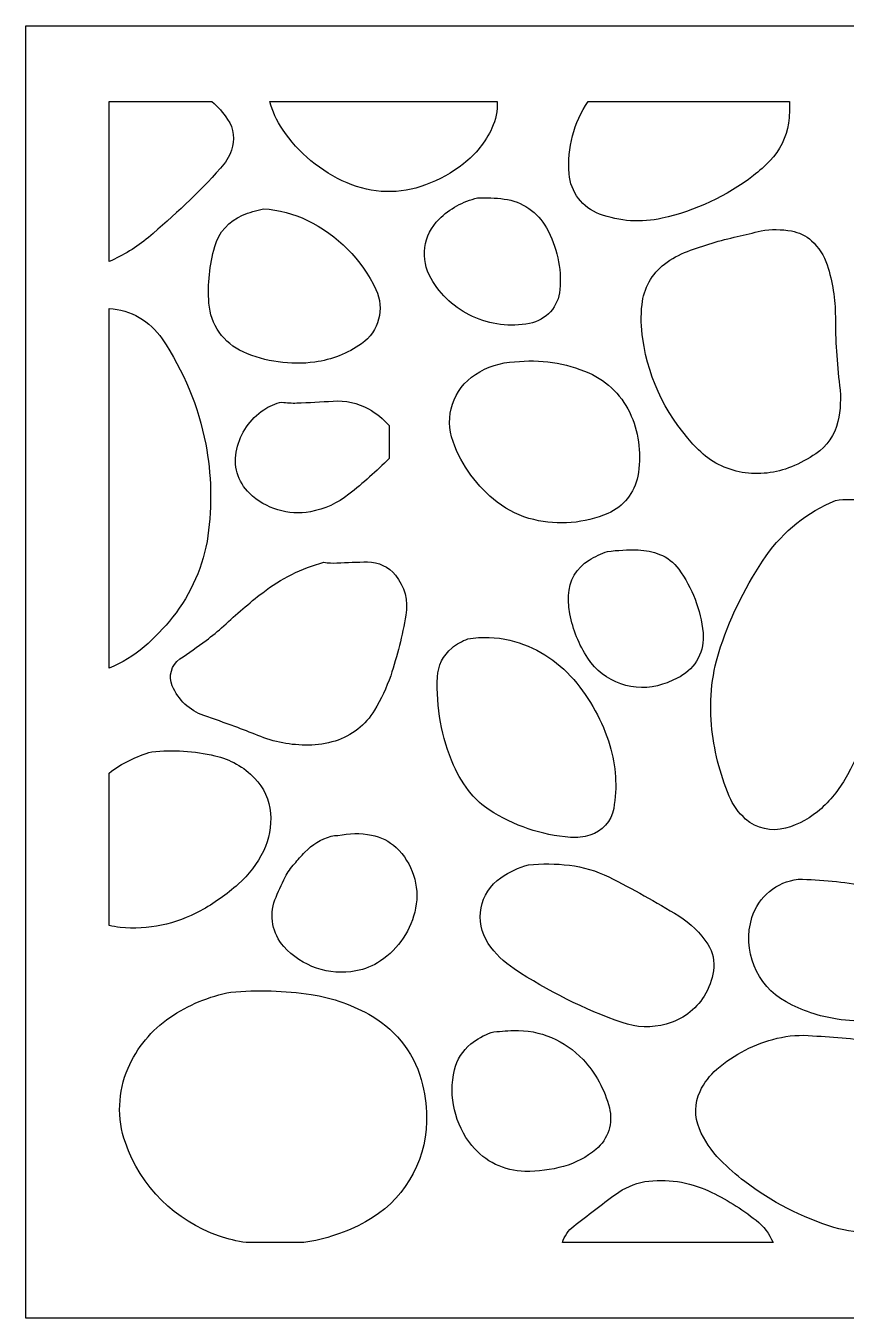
# Model space of a CAD drawing. Header units: centimetres. Extents: x -27 to -14.5, y -9 to -3.3.
# Drawn here: x -27 to -23.39, y -9 to -3.31 of the extents above; entities that cross this region are included whole.
import ezdxf

# ---------------------------------------------------------------- set-up
doc = ezdxf.new("R2010")
doc.units = ezdxf.units.CM
doc.header["$MEASUREMENT"] = 0
doc.layers.add('layer 1', color=7, linetype='Continuous')

msp = doc.modelspace()

# ---------------------------------------------------------------- linework, layer by layer
at = {"layer": 'layer 1', "color": 250}
for points, knots in [([(-26.99914, -3.31352), (-26.99914, -3.31352), (-26.99914, -9.00022), (-26.99914, -9.00022), (-26.99914, -9.00022), (-26.99914, -9.00022), (-14.52993, -9.00022), (-14.52993, -9.00022), (-14.52993, -9.00022), (-14.52993, -9.00022), (-14.52993, -3.31352), (-14.52993, -3.31352), (-14.52993, -3.31352), (-14.52993, -3.31352), (-26.99914, -3.31352), (-26.99914, -3.31352)], [0, 0, 0, 0, 0.2, 0.2, 0.2, 0.2, 0.4, 0.4, 0.4, 0.4, 0.6, 0.6, 0.6, 0.6, 1, 1, 1, 1]), ([(-26.63305, -4.35119), (-26.57061, -4.3241), (-26.51245, -4.28811), (-26.46018, -4.24454), (-26.46018, -4.24454), (-26.34767, -4.1505), (-26.24166, -4.04891), (-26.14301, -3.94048), (-26.14301, -3.94048), (-26.12191, -3.91729), (-26.10563, -3.89022), (-26.09494, -3.86072), (-26.09494, -3.86072), (-26.07865, -3.81558), (-26.08479, -3.76531), (-26.11162, -3.72544), (-26.11162, -3.72544), (-26.13124, -3.69615), (-26.15445, -3.66939), (-26.18068, -3.64577), (-26.18068, -3.64577), (-26.18068, -3.64577), (-26.63305, -3.64577), (-26.63305, -3.64577), (-26.63305, -3.64577), (-26.63305, -3.64577), (-26.63305, -4.35119), (-26.63305, -4.35119)], [0, 0, 0, 0, 0.125, 0.125, 0.125, 0.125, 0.25, 0.25, 0.25, 0.25, 0.375, 0.375, 0.375, 0.375, 0.5, 0.5, 0.5, 0.5, 0.625, 0.625, 0.625, 0.625, 0.75, 0.75, 0.75, 0.75, 1, 1, 1, 1]), ([(-24.92662, -3.64577), (-24.92662, -3.64577), (-25.92636, -3.64577), (-25.92636, -3.64577), (-25.92636, -3.64577), (-25.91472, -3.68964), (-25.89587, -3.7312), (-25.87053, -3.76868), (-25.87053, -3.76868), (-25.8001, -3.873), (-25.70144, -3.95497), (-25.586, -4.00493), (-25.586, -4.00493), (-25.47652, -4.05247), (-25.35298, -4.05563), (-25.2412, -4.01385), (-25.2412, -4.01385), (-25.18117, -3.99142), (-25.12492, -3.96001), (-25.07432, -3.92054), (-25.07432, -3.92054), (-25.02089, -3.87887), (-24.97809, -3.82514), (-24.94934, -3.76374), (-24.94934, -3.76374), (-24.93211, -3.7269), (-24.92434, -3.68639), (-24.92662, -3.64577)], [0, 0, 0, 0, 0.125, 0.125, 0.125, 0.125, 0.25, 0.25, 0.25, 0.25, 0.375, 0.375, 0.375, 0.375, 0.5, 0.5, 0.5, 0.5, 0.625, 0.625, 0.625, 0.625, 0.75, 0.75, 0.75, 0.75, 1, 1, 1, 1]), ([(-23.64108, -3.64577), (-23.64108, -3.64577), (-24.52645, -3.64577), (-24.52645, -3.64577), (-24.52645, -3.64577), (-24.5891, -3.7397), (-24.6184, -3.85179), (-24.60989, -3.9643), (-24.60989, -3.9643), (-24.60369, -4.0446), (-24.55143, -4.11398), (-24.47585, -4.14189), (-24.47585, -4.14189), (-24.38781, -4.17433), (-24.29238, -4.18074), (-24.20088, -4.16026), (-24.20088, -4.16026), (-24.05488, -4.12754), (-23.91779, -4.06349), (-23.79919, -3.97228), (-23.79919, -3.97228), (-23.77316, -3.95235), (-23.74875, -3.93041), (-23.72607, -3.90675), (-23.72607, -3.90675), (-23.6829, -3.86165), (-23.65478, -3.80425), (-23.64565, -3.74243), (-23.64565, -3.74243), (-23.64092, -3.71051), (-23.63935, -3.67809), (-23.64108, -3.64577)], [0, 0, 0, 0, 0.1111111, 0.1111111, 0.1111111, 0.1111111, 0.2222222, 0.2222222, 0.2222222, 0.2222222, 0.3333333, 0.3333333, 0.3333333, 0.3333333, 0.4444444, 0.4444444, 0.4444444, 0.4444444, 0.5555556, 0.5555556, 0.5555556, 0.5555556, 0.6666667, 0.6666667, 0.6666667, 0.6666667, 0.7777778, 0.7777778, 0.7777778, 0.7777778, 1, 1, 1, 1]), ([(-25.01334, -4.07084), (-25.07695, -4.08585), (-25.1352, -4.11807), (-25.1817, -4.16404), (-25.1817, -4.16404), (-25.2516, -4.23313), (-25.26618, -4.34059), (-25.21717, -4.4257), (-25.21717, -4.4257), (-25.17519, -4.49885), (-25.11147, -4.55701), (-25.03486, -4.59227), (-25.03486, -4.59227), (-24.95656, -4.62827), (-24.86903, -4.63919), (-24.78433, -4.62334), (-24.78433, -4.62334), (-24.71096, -4.60958), (-24.65597, -4.5485), (-24.65019, -4.47408), (-24.65019, -4.47408), (-24.64274, -4.37983), (-24.66322, -4.28557), (-24.70906, -4.20288), (-24.70906, -4.20288), (-24.74767, -4.13319), (-24.81697, -4.086), (-24.89589, -4.07567), (-24.89589, -4.07567), (-24.93484, -4.07052), (-24.97409, -4.06895), (-25.01334, -4.07084)], [0, 0, 0, 0, 0.1111111, 0.1111111, 0.1111111, 0.1111111, 0.2222222, 0.2222222, 0.2222222, 0.2222222, 0.3333333, 0.3333333, 0.3333333, 0.3333333, 0.4444444, 0.4444444, 0.4444444, 0.4444444, 0.5555556, 0.5555556, 0.5555556, 0.5555556, 0.6666667, 0.6666667, 0.6666667, 0.6666667, 0.7777778, 0.7777778, 0.7777778, 0.7777778, 1, 1, 1, 1]), ([(-25.95376, -4.11881), (-25.98545, -4.12531), (-26.01643, -4.13486), (-26.04623, -4.14724), (-26.04623, -4.14724), (-26.10605, -4.17202), (-26.15118, -4.22281), (-26.16861, -4.28516), (-26.16861, -4.28516), (-26.19117, -4.36597), (-26.19979, -4.44996), (-26.194, -4.5337), (-26.194, -4.5337), (-26.18744, -4.62764), (-26.12967, -4.71023), (-26.0436, -4.74834), (-26.0436, -4.74834), (-25.94453, -4.79232), (-25.83537, -4.80775), (-25.7281, -4.79305), (-25.7281, -4.79305), (-25.65411, -4.78292), (-25.58369, -4.75526), (-25.52264, -4.71234), (-25.52264, -4.71234), (-25.44649, -4.65871), (-25.41994, -4.55815), (-25.45984, -4.47399), (-25.45984, -4.47399), (-25.52279, -4.34112), (-25.62902, -4.23374), (-25.76117, -4.16937), (-25.76117, -4.16937), (-25.82146, -4.14001), (-25.88691, -4.1228), (-25.95376, -4.11881)], [0, 0, 0, 0, 0.1, 0.1, 0.1, 0.1, 0.2, 0.2, 0.2, 0.2, 0.3, 0.3, 0.3, 0.3, 0.4, 0.4, 0.4, 0.4, 0.5, 0.5, 0.5, 0.5, 0.6, 0.6, 0.6, 0.6, 0.7, 0.7, 0.7, 0.7, 0.8, 0.8, 0.8, 0.8, 1, 1, 1, 1]), ([(-23.76529, -4.21495), (-23.80024, -4.2244), (-23.8354, -4.23311), (-23.87077, -4.24097), (-23.87077, -4.24097), (-23.94519, -4.25746), (-24.01838, -4.27928), (-24.08982, -4.30614), (-24.08982, -4.30614), (-24.12573, -4.31958), (-24.15949, -4.33838), (-24.18995, -4.36179), (-24.18995, -4.36179), (-24.24632, -4.40492), (-24.28229, -4.4695), (-24.28934, -4.5402), (-24.28934, -4.5402), (-24.29428, -4.59017), (-24.29333, -4.64058), (-24.2864, -4.6904), (-24.2864, -4.6904), (-24.259, -4.87535), (-24.17306, -5.04655), (-24.04111, -5.179), (-24.04111, -5.179), (-23.98889, -5.23147), (-23.92163, -5.2661), (-23.84872, -5.27837), (-23.84872, -5.27837), (-23.77568, -5.29054), (-23.70085, -5.28213), (-23.63233, -5.25402), (-23.63233, -5.25402), (-23.59456, -5.2385), (-23.55842, -5.21918), (-23.52458, -5.19641), (-23.52458, -5.19641), (-23.47551, -5.16333), (-23.44091, -5.11279), (-23.42786, -5.05503), (-23.42786, -5.05503), (-23.4162, -5.00318), (-23.41358, -4.94965), (-23.42011, -4.89685), (-23.42011, -4.89685), (-23.43268, -4.79641), (-23.43898, -4.69529), (-23.43898, -4.59405), (-23.43898, -4.59405), (-23.43898, -4.51649), (-23.45105, -4.43956), (-23.47498, -4.36584), (-23.47498, -4.36584), (-23.48821, -4.32494), (-23.51192, -4.28822), (-23.54372, -4.25935), (-23.54372, -4.25935), (-23.56853, -4.23689), (-23.59925, -4.22188), (-23.6322, -4.21621), (-23.6322, -4.21621), (-23.67619, -4.20864), (-23.7211, -4.20822), (-23.76529, -4.21495)], [0, 0, 0, 0, 0.0588235, 0.0588235, 0.0588235, 0.0588235, 0.1176471, 0.1176471, 0.1176471, 0.1176471, 0.1764706, 0.1764706, 0.1764706, 0.1764706, 0.2352941, 0.2352941, 0.2352941, 0.2352941, 0.2941176, 0.2941176, 0.2941176, 0.2941176, 0.3529412, 0.3529412, 0.3529412, 0.3529412, 0.4117647, 0.4117647, 0.4117647, 0.4117647, 0.4705882, 0.4705882, 0.4705882, 0.4705882, 0.5294118, 0.5294118, 0.5294118, 0.5294118, 0.5882353, 0.5882353, 0.5882353, 0.5882353, 0.6470588, 0.6470588, 0.6470588, 0.6470588, 0.7058824, 0.7058824, 0.7058824, 0.7058824, 0.7647059, 0.7647059, 0.7647059, 0.7647059, 0.8235294, 0.8235294, 0.8235294, 0.8235294, 0.8823529, 0.8823529, 0.8823529, 0.8823529, 1, 1, 1, 1]), ([(-26.63305, -6.13945), (-26.57672, -6.1171), (-26.52463, -6.08546), (-26.47887, -6.04573), (-26.47887, -6.04573), (-26.43331, -6.00623), (-26.39144, -5.96269), (-26.35378, -5.91557), (-26.35378, -5.91557), (-26.27168, -5.81209), (-26.21804, -5.68898), (-26.19841, -5.55829), (-26.19841, -5.55829), (-26.17995, -5.42384), (-26.18309, -5.28729), (-26.20786, -5.1538), (-26.20786, -5.1538), (-26.24032, -4.98828), (-26.30558, -4.83084), (-26.39967, -4.69083), (-26.39967, -4.69083), (-26.45245, -4.61231), (-26.53869, -4.56278), (-26.63305, -4.5568), (-26.63305, -4.5568), (-26.63305, -4.5568), (-26.63305, -6.13945), (-26.63305, -6.13945)], [0, 0, 0, 0, 0.125, 0.125, 0.125, 0.125, 0.25, 0.25, 0.25, 0.25, 0.375, 0.375, 0.375, 0.375, 0.5, 0.5, 0.5, 0.5, 0.625, 0.625, 0.625, 0.625, 0.75, 0.75, 0.75, 0.75, 1, 1, 1, 1]), ([(-24.8496, -4.79213), (-24.91112, -4.79453), (-24.97083, -4.81372), (-25.02227, -4.84754), (-25.02227, -4.84754), (-25.11956, -4.91155), (-25.16017, -5.03383), (-25.1204, -5.1433), (-25.1204, -5.1433), (-25.08199, -5.24878), (-25.0145, -5.34115), (-24.92571, -5.40978), (-24.92571, -5.40978), (-24.87832, -5.44641), (-24.82379, -5.47247), (-24.76565, -5.4865), (-24.76565, -5.4865), (-24.65669, -5.51265), (-24.54228, -5.50295), (-24.43933, -5.45869), (-24.43933, -5.45869), (-24.3711, -5.4293), (-24.32199, -5.36801), (-24.30823, -5.29505), (-24.30823, -5.29505), (-24.29146, -5.20595), (-24.30131, -5.11391), (-24.3365, -5.03046), (-24.3365, -5.03046), (-24.37226, -4.94566), (-24.43902, -4.87786), (-24.52322, -4.84081), (-24.52322, -4.84081), (-24.62573, -4.79569), (-24.73837, -4.77889), (-24.8496, -4.79213), (-24.8496, -4.79213), (-24.8496, -4.79213), (-24.8496, -4.79213), (-24.8496, -4.79213)], [0, 0, 0, 0, 0.0909091, 0.0909091, 0.0909091, 0.0909091, 0.1818182, 0.1818182, 0.1818182, 0.1818182, 0.2727273, 0.2727273, 0.2727273, 0.2727273, 0.3636364, 0.3636364, 0.3636364, 0.3636364, 0.4545455, 0.4545455, 0.4545455, 0.4545455, 0.5454545, 0.5454545, 0.5454545, 0.5454545, 0.6363636, 0.6363636, 0.6363636, 0.6363636, 0.7272727, 0.7272727, 0.7272727, 0.7272727, 0.8181818, 0.8181818, 0.8181818, 0.8181818, 1, 1, 1, 1]), ([(-25.40127, -5.07251), (-25.42681, -5.04275), (-25.45754, -5.01788), (-25.49205, -4.99908), (-25.49205, -4.99908), (-25.5397, -4.97306), (-25.59381, -4.96111), (-25.64802, -4.96466), (-25.64802, -4.96466), (-25.70123, -4.96802), (-25.75444, -4.97084), (-25.80763, -4.97302), (-25.80763, -4.97302), (-25.8296, -4.97389), (-25.85173, -4.97263), (-25.87347, -4.96912), (-25.87347, -4.96912), (-25.90192, -4.97505), (-25.92899, -4.9866), (-25.95303, -5.00297), (-25.95303, -5.00297), (-26.01296, -5.04394), (-26.05536, -5.10573), (-26.07197, -5.17635), (-26.07197, -5.17635), (-26.08853, -5.24652), (-26.06712, -5.32015), (-26.01543, -5.37043), (-26.01543, -5.37043), (-25.94463, -5.43928), (-25.84493, -5.4696), (-25.74773, -5.45166), (-25.74773, -5.45166), (-25.68581, -5.44022), (-25.62765, -5.41377), (-25.57823, -5.37462), (-25.57823, -5.37462), (-25.5163, -5.32549), (-25.4572, -5.2728), (-25.40127, -5.21677), (-25.40127, -5.21677), (-25.40127, -5.21677), (-25.40127, -5.07251), (-25.40127, -5.07251)], [0, 0, 0, 0, 0.0833333, 0.0833333, 0.0833333, 0.0833333, 0.1666667, 0.1666667, 0.1666667, 0.1666667, 0.25, 0.25, 0.25, 0.25, 0.3333333, 0.3333333, 0.3333333, 0.3333333, 0.4166667, 0.4166667, 0.4166667, 0.4166667, 0.5, 0.5, 0.5, 0.5, 0.5833333, 0.5833333, 0.5833333, 0.5833333, 0.6666667, 0.6666667, 0.6666667, 0.6666667, 0.75, 0.75, 0.75, 0.75, 0.8333333, 0.8333333, 0.8333333, 0.8333333, 1, 1, 1, 1]), ([(-23.43898, -5.40192), (-23.56181, -5.45218), (-23.66746, -5.53688), (-23.74315, -5.64584), (-23.74315, -5.64584), (-23.82868, -5.76894), (-23.89618, -5.9035), (-23.94373, -6.04562), (-23.94373, -6.04562), (-23.98077, -6.15617), (-23.99431, -6.27316), (-23.98372, -6.38934), (-23.98372, -6.38934), (-23.97385, -6.49745), (-23.94761, -6.60336), (-23.90583, -6.7036), (-23.90583, -6.7036), (-23.88978, -6.74211), (-23.8651, -6.77643), (-23.83371, -6.80393), (-23.83371, -6.80393), (-23.78555, -6.84591), (-23.71974, -6.86104), (-23.65821, -6.84423), (-23.65821, -6.84423), (-23.59946, -6.82818), (-23.5454, -6.79827), (-23.50068, -6.757), (-23.50068, -6.757), (-23.45451, -6.71451), (-23.41578, -6.66465), (-23.38596, -6.60954), (-23.38596, -6.60954), (-23.31555, -6.4794), (-23.25803, -6.34283), (-23.21416, -6.20147), (-23.21416, -6.20147), (-23.1964, -6.14427), (-23.1833, -6.08565), (-23.175, -6.0263), (-23.175, -6.0263), (-23.15475, -5.86782), (-23.15601, -5.70741), (-23.17878, -5.54927), (-23.17878, -5.54927), (-23.18394, -5.51335), (-23.19895, -5.47953), (-23.22214, -5.45156), (-23.22214, -5.45156), (-23.24408, -5.425), (-23.27503, -5.40751), (-23.30916, -5.40243), (-23.30916, -5.40243), (-23.35218, -5.39603), (-23.39587, -5.39583), (-23.43898, -5.40192), (-23.43898, -5.40192), (-23.43898, -5.40192), (-23.43898, -5.40192), (-23.43898, -5.40192)], [0, 0, 0, 0, 0.0625, 0.0625, 0.0625, 0.0625, 0.125, 0.125, 0.125, 0.125, 0.1875, 0.1875, 0.1875, 0.1875, 0.25, 0.25, 0.25, 0.25, 0.3125, 0.3125, 0.3125, 0.3125, 0.375, 0.375, 0.375, 0.375, 0.4375, 0.4375, 0.4375, 0.4375, 0.5, 0.5, 0.5, 0.5, 0.5625, 0.5625, 0.5625, 0.5625, 0.625, 0.625, 0.625, 0.625, 0.6875, 0.6875, 0.6875, 0.6875, 0.75, 0.75, 0.75, 0.75, 0.8125, 0.8125, 0.8125, 0.8125, 0.875, 0.875, 0.875, 0.875, 1, 1, 1, 1]), ([(-24.44142, -5.62641), (-24.46956, -5.63615), (-24.49663, -5.64886), (-24.52208, -5.6643), (-24.52208, -5.6643), (-24.57662, -5.69747), (-24.61072, -5.75593), (-24.61262, -5.81975), (-24.61262, -5.81975), (-24.61345, -5.84714), (-24.61125, -5.87443), (-24.60622, -5.9014), (-24.60622, -5.9014), (-24.5932, -5.97068), (-24.56664, -6.03669), (-24.52802, -6.09568), (-24.52802, -6.09568), (-24.45686, -6.20421), (-24.32188, -6.25154), (-24.19867, -6.21092), (-24.19867, -6.21092), (-24.1722, -6.20221), (-24.14668, -6.19108), (-24.12225, -6.17765), (-24.12225, -6.17765), (-24.05266, -6.13934), (-24.01268, -6.06324), (-24.02076, -5.98421), (-24.02076, -5.98421), (-24.03105, -5.88294), (-24.06799, -5.78637), (-24.12793, -5.70419), (-24.12793, -5.70419), (-24.14922, -5.675), (-24.1784, -5.65244), (-24.21209, -5.63916), (-24.21209, -5.63916), (-24.24202, -5.62737), (-24.27372, -5.62086), (-24.30587, -5.62001), (-24.30587, -5.62001), (-24.35118, -5.61875), (-24.39651, -5.62086), (-24.44142, -5.62641)], [0, 0, 0, 0, 0.0833333, 0.0833333, 0.0833333, 0.0833333, 0.1666667, 0.1666667, 0.1666667, 0.1666667, 0.25, 0.25, 0.25, 0.25, 0.3333333, 0.3333333, 0.3333333, 0.3333333, 0.4166667, 0.4166667, 0.4166667, 0.4166667, 0.5, 0.5, 0.5, 0.5, 0.5833333, 0.5833333, 0.5833333, 0.5833333, 0.6666667, 0.6666667, 0.6666667, 0.6666667, 0.75, 0.75, 0.75, 0.75, 0.8333333, 0.8333333, 0.8333333, 0.8333333, 1, 1, 1, 1]), ([(-25.68873, -5.67406), (-25.78632, -5.70031), (-25.87767, -5.74575), (-25.95754, -5.80778), (-25.95754, -5.80778), (-26.01694, -5.85395), (-26.07415, -5.90277), (-26.12915, -5.95409), (-26.12915, -5.95409), (-26.15359, -5.97696), (-26.17953, -5.99827), (-26.20671, -6.01781), (-26.20671, -6.01781), (-26.24491, -6.04519), (-26.28312, -6.07248), (-26.32152, -6.09962), (-26.32152, -6.09962), (-26.35922, -6.12633), (-26.37327, -6.17573), (-26.35523, -6.21828), (-26.35523, -6.21828), (-26.3293, -6.27915), (-26.27903, -6.32638), (-26.21658, -6.34831), (-26.21658, -6.34831), (-26.17092, -6.36426), (-26.12537, -6.38053), (-26.07982, -6.39701), (-26.07982, -6.39701), (-26.04592, -6.4093), (-26.01233, -6.42231), (-25.97896, -6.43606), (-25.97896, -6.43606), (-25.90822, -6.46514), (-25.83243, -6.47973), (-25.75592, -6.47885), (-25.75592, -6.47885), (-25.71625, -6.47835), (-25.67688, -6.47219), (-25.63904, -6.46061), (-25.63904, -6.46061), (-25.56646, -6.43826), (-25.50475, -6.38999), (-25.46571, -6.32491), (-25.46571, -6.32491), (-25.43685, -6.27694), (-25.41309, -6.22603), (-25.39466, -6.17314), (-25.39466, -6.17314), (-25.36591, -6.08592), (-25.34344, -5.99681), (-25.32759, -5.90634), (-25.32759, -5.90634), (-25.31666, -5.84368), (-25.33357, -5.77944), (-25.37388, -5.73032), (-25.37388, -5.73032), (-25.404, -5.6938), (-25.44878, -5.6726), (-25.49608, -5.67261), (-25.49608, -5.67261), (-25.54112, -5.6727), (-25.58617, -5.67406), (-25.63112, -5.67679), (-25.63112, -5.67679), (-25.65033, -5.67795), (-25.66965, -5.67701), (-25.68873, -5.67406)], [0, 0, 0, 0, 0.0555556, 0.0555556, 0.0555556, 0.0555556, 0.1111111, 0.1111111, 0.1111111, 0.1111111, 0.1666667, 0.1666667, 0.1666667, 0.1666667, 0.2222222, 0.2222222, 0.2222222, 0.2222222, 0.2777778, 0.2777778, 0.2777778, 0.2777778, 0.3333333, 0.3333333, 0.3333333, 0.3333333, 0.3888889, 0.3888889, 0.3888889, 0.3888889, 0.4444444, 0.4444444, 0.4444444, 0.4444444, 0.5, 0.5, 0.5, 0.5, 0.5555556, 0.5555556, 0.5555556, 0.5555556, 0.6111111, 0.6111111, 0.6111111, 0.6111111, 0.6666667, 0.6666667, 0.6666667, 0.6666667, 0.7222222, 0.7222222, 0.7222222, 0.7222222, 0.7777778, 0.7777778, 0.7777778, 0.7777778, 0.8333333, 0.8333333, 0.8333333, 0.8333333, 0.8888889, 0.8888889, 0.8888889, 0.8888889, 1, 1, 1, 1]), ([(-25.05499, -6.01109), (-25.08073, -6.02043), (-25.10475, -6.03418), (-25.12584, -6.05171), (-25.12584, -6.05171), (-25.16364, -6.08321), (-25.18652, -6.1292), (-25.18873, -6.1784), (-25.18873, -6.1784), (-25.19481, -6.31186), (-25.17057, -6.44486), (-25.11779, -6.56753), (-25.11779, -6.56753), (-25.09783, -6.61259), (-25.0718, -6.65468), (-25.04043, -6.69268), (-25.04043, -6.69268), (-25.01764, -6.72028), (-24.99088, -6.74428), (-24.96087, -6.76384), (-24.96087, -6.76384), (-24.85391, -6.83342), (-24.73123, -6.8751), (-24.60402, -6.88486), (-24.60402, -6.88486), (-24.57505, -6.88706), (-24.54589, -6.88381), (-24.51815, -6.87531), (-24.51815, -6.87531), (-24.46388, -6.85868), (-24.42358, -6.81304), (-24.41383, -6.75702), (-24.41383, -6.75702), (-24.39776, -6.66465), (-24.40364, -6.56977), (-24.43083, -6.47993), (-24.43083, -6.47993), (-24.46317, -6.37361), (-24.51711, -6.27506), (-24.58932, -6.19056), (-24.58932, -6.19056), (-24.66247, -6.10481), (-24.76071, -6.04433), (-24.87018, -6.01739), (-24.87018, -6.01739), (-24.93064, -6.00259), (-24.99361, -6.00039), (-25.05499, -6.01109)], [0, 0, 0, 0, 0.0769231, 0.0769231, 0.0769231, 0.0769231, 0.1538462, 0.1538462, 0.1538462, 0.1538462, 0.2307692, 0.2307692, 0.2307692, 0.2307692, 0.3076923, 0.3076923, 0.3076923, 0.3076923, 0.3846154, 0.3846154, 0.3846154, 0.3846154, 0.4615385, 0.4615385, 0.4615385, 0.4615385, 0.5384615, 0.5384615, 0.5384615, 0.5384615, 0.6153846, 0.6153846, 0.6153846, 0.6153846, 0.6923077, 0.6923077, 0.6923077, 0.6923077, 0.7692308, 0.7692308, 0.7692308, 0.7692308, 0.8461538, 0.8461538, 0.8461538, 0.8461538, 1, 1, 1, 1]), ([(-26.63305, -7.27268), (-26.61699, -7.27645), (-26.60062, -7.27907), (-26.58414, -7.28075), (-26.58414, -7.28075), (-26.46197, -7.29268), (-26.33916, -7.26732), (-26.23173, -7.20812), (-26.23173, -7.20812), (-26.17198, -7.17512), (-26.11614, -7.13568), (-26.06512, -7.09037), (-26.06512, -7.09037), (-26.01905, -7.04952), (-25.98146, -6.99999), (-25.9545, -6.94459), (-25.9545, -6.94459), (-25.92935, -6.89283), (-25.91859, -6.83536), (-25.92333, -6.77801), (-25.92333, -6.77801), (-25.92804, -6.72007), (-25.95271, -6.6655), (-25.99312, -6.62361), (-25.99312, -6.62361), (-26.04036, -6.5746), (-26.10092, -6.54039), (-26.16735, -6.52517), (-26.16735, -6.52517), (-26.25847, -6.50433), (-26.3524, -6.49841), (-26.44549, -6.50774), (-26.44549, -6.50774), (-26.47908, -6.51802), (-26.51192, -6.53083), (-26.5437, -6.54597), (-26.5437, -6.54597), (-26.57554, -6.56117), (-26.60545, -6.57995), (-26.63305, -6.60188), (-26.63305, -6.60188), (-26.63305, -6.60188), (-26.63305, -7.27268), (-26.63305, -7.27268)], [0, 0, 0, 0, 0.0833333, 0.0833333, 0.0833333, 0.0833333, 0.1666667, 0.1666667, 0.1666667, 0.1666667, 0.25, 0.25, 0.25, 0.25, 0.3333333, 0.3333333, 0.3333333, 0.3333333, 0.4166667, 0.4166667, 0.4166667, 0.4166667, 0.5, 0.5, 0.5, 0.5, 0.5833333, 0.5833333, 0.5833333, 0.5833333, 0.6666667, 0.6666667, 0.6666667, 0.6666667, 0.75, 0.75, 0.75, 0.75, 0.8333333, 0.8333333, 0.8333333, 0.8333333, 1, 1, 1, 1]), ([(-25.62713, -6.87645), (-25.63711, -6.87603), (-25.64711, -6.87719), (-25.65674, -6.87989), (-25.65674, -6.87989), (-25.70081, -6.8923), (-25.7406, -6.91655), (-25.77187, -6.94993), (-25.77187, -6.94993), (-25.78752, -6.96672), (-25.80294, -6.98372), (-25.81815, -7.00084), (-25.81815, -7.00084), (-25.83391, -7.01867), (-25.84754, -7.0383), (-25.85856, -7.05939), (-25.85856, -7.05939), (-25.87557, -7.09193), (-25.89063, -7.12543), (-25.90359, -7.15984), (-25.90359, -7.15984), (-25.92994, -7.22981), (-25.91514, -7.30846), (-25.86524, -7.36413), (-25.86524, -7.36413), (-25.78541, -7.45318), (-25.66503, -7.49413), (-25.54747, -7.4723), (-25.54747, -7.4723), (-25.50906, -7.46516), (-25.47252, -7.45027), (-25.43999, -7.42858), (-25.43999, -7.42858), (-25.35928, -7.37469), (-25.3035, -7.29083), (-25.28509, -7.19553), (-25.28509, -7.19553), (-25.26618, -7.09781), (-25.29862, -6.99736), (-25.37106, -6.92915), (-25.37106, -6.92915), (-25.40105, -6.90097), (-25.43833, -6.88191), (-25.47873, -6.87425), (-25.47873, -6.87425), (-25.52785, -6.86501), (-25.57834, -6.86575), (-25.62713, -6.87645)], [0, 0, 0, 0, 0.0769231, 0.0769231, 0.0769231, 0.0769231, 0.1538462, 0.1538462, 0.1538462, 0.1538462, 0.2307692, 0.2307692, 0.2307692, 0.2307692, 0.3076923, 0.3076923, 0.3076923, 0.3076923, 0.3846154, 0.3846154, 0.3846154, 0.3846154, 0.4615385, 0.4615385, 0.4615385, 0.4615385, 0.5384615, 0.5384615, 0.5384615, 0.5384615, 0.6153846, 0.6153846, 0.6153846, 0.6153846, 0.6923077, 0.6923077, 0.6923077, 0.6923077, 0.7692308, 0.7692308, 0.7692308, 0.7692308, 0.8461538, 0.8461538, 0.8461538, 0.8461538, 1, 1, 1, 1]), ([(-24.78905, -7.00514), (-24.83203, -7.01763), (-24.8727, -7.03673), (-24.90971, -7.06192), (-24.90971, -7.06192), (-25.00474, -7.12658), (-25.02962, -7.25578), (-24.96527, -7.35107), (-24.96527, -7.35107), (-24.93514, -7.39558), (-24.89663, -7.43368), (-24.85181, -7.46339), (-24.85181, -7.46339), (-24.70361, -7.5613), (-24.54398, -7.64066), (-24.37639, -7.69964), (-24.37639, -7.69964), (-24.31393, -7.72167), (-24.24641, -7.72409), (-24.18251, -7.70667), (-24.18251, -7.70667), (-24.11338, -7.68778), (-24.05393, -7.64353), (-24.01603, -7.58272), (-24.01603, -7.58272), (-23.99483, -7.54879), (-23.98084, -7.51082), (-23.9749, -7.47125), (-23.9749, -7.47125), (-23.9688, -7.43073), (-23.97768, -7.38939), (-23.99988, -7.35497), (-23.99988, -7.35497), (-24.03252, -7.30448), (-24.07606, -7.26188), (-24.1273, -7.23037), (-24.1273, -7.23037), (-24.22751, -7.16856), (-24.33039, -7.11135), (-24.43577, -7.05878), (-24.43577, -7.05878), (-24.48994, -7.03169), (-24.54845, -7.01427), (-24.60862, -7.00712), (-24.60862, -7.00712), (-24.66856, -6.99999), (-24.72902, -6.99935), (-24.78905, -7.00514), (-24.78905, -7.00514), (-24.78905, -7.00514), (-24.78905, -7.00514), (-24.78905, -7.00514)], [0, 0, 0, 0, 0.0714286, 0.0714286, 0.0714286, 0.0714286, 0.1428571, 0.1428571, 0.1428571, 0.1428571, 0.2142857, 0.2142857, 0.2142857, 0.2142857, 0.2857143, 0.2857143, 0.2857143, 0.2857143, 0.3571429, 0.3571429, 0.3571429, 0.3571429, 0.4285714, 0.4285714, 0.4285714, 0.4285714, 0.5, 0.5, 0.5, 0.5, 0.5714286, 0.5714286, 0.5714286, 0.5714286, 0.6428571, 0.6428571, 0.6428571, 0.6428571, 0.7142857, 0.7142857, 0.7142857, 0.7142857, 0.7857143, 0.7857143, 0.7857143, 0.7857143, 0.8571429, 0.8571429, 0.8571429, 0.8571429, 1, 1, 1, 1]), ([(-23.60198, -7.06875), (-23.6975, -7.07955), (-23.77752, -7.14584), (-23.8058, -7.23774), (-23.8058, -7.23774), (-23.8499, -7.38141), (-23.78733, -7.53611), (-23.65571, -7.60854), (-23.65571, -7.60854), (-23.58603, -7.64687), (-23.51004, -7.6726), (-23.43143, -7.68452), (-23.43143, -7.68452), (-23.33424, -7.69911), (-23.23537, -7.69757), (-23.1387, -7.67979), (-23.1387, -7.67979), (-23.08409, -7.66973), (-23.03156, -7.65041), (-22.98347, -7.62271), (-22.98347, -7.62271), (-22.93181, -7.59298), (-22.90139, -7.53662), (-22.90507, -7.47703), (-22.90507, -7.47703), (-22.90709, -7.44323), (-22.91564, -7.41005), (-22.93015, -7.37941), (-22.93015, -7.37941), (-22.96626, -7.303), (-23.02178, -7.23751), (-23.09137, -7.18944), (-23.09137, -7.18944), (-23.15549, -7.14515), (-23.22801, -7.11449), (-23.30442, -7.09929), (-23.30442, -7.09929), (-23.40246, -7.07976), (-23.50206, -7.06959), (-23.60198, -7.06875)], [0, 0, 0, 0, 0.0909091, 0.0909091, 0.0909091, 0.0909091, 0.1818182, 0.1818182, 0.1818182, 0.1818182, 0.2727273, 0.2727273, 0.2727273, 0.2727273, 0.3636364, 0.3636364, 0.3636364, 0.3636364, 0.4545455, 0.4545455, 0.4545455, 0.4545455, 0.5454545, 0.5454545, 0.5454545, 0.5454545, 0.6363636, 0.6363636, 0.6363636, 0.6363636, 0.7272727, 0.7272727, 0.7272727, 0.7272727, 0.8181818, 0.8181818, 0.8181818, 0.8181818, 1, 1, 1, 1]), ([(-26.03027, -8.66797), (-26.03027, -8.66797), (-25.77683, -8.66797), (-25.77683, -8.66797), (-25.77683, -8.66797), (-25.68182, -8.6536), (-25.59008, -8.62275), (-25.5057, -8.57687), (-25.5057, -8.57687), (-25.34333, -8.48848), (-25.24089, -8.31994), (-25.23732, -8.13506), (-25.23732, -8.13506), (-25.23628, -8.08064), (-25.24195, -8.02638), (-25.25422, -7.97337), (-25.25422, -7.97337), (-25.2836, -7.84669), (-25.36359, -7.73773), (-25.47568, -7.67183), (-25.47568, -7.67183), (-25.55828, -7.62323), (-25.64948, -7.59079), (-25.74426, -7.57632), (-25.74426, -7.57632), (-25.86118, -7.55848), (-25.97978, -7.5549), (-26.09755, -7.56571), (-26.09755, -7.56571), (-26.19358, -7.58392), (-26.28469, -7.62177), (-26.36539, -7.67677), (-26.36539, -7.67677), (-26.44687, -7.73238), (-26.51088, -7.81003), (-26.54982, -7.90063), (-26.54982, -7.90063), (-26.59442, -8.00443), (-26.59864, -8.12104), (-26.5616, -8.22778), (-26.5616, -8.22778), (-26.49439, -8.42123), (-26.342, -8.57289), (-26.14824, -8.63901), (-26.14824, -8.63901), (-26.10974, -8.65191), (-26.07037, -8.66158), (-26.03027, -8.66797)], [0, 0, 0, 0, 0.0769231, 0.0769231, 0.0769231, 0.0769231, 0.1538462, 0.1538462, 0.1538462, 0.1538462, 0.2307692, 0.2307692, 0.2307692, 0.2307692, 0.3076923, 0.3076923, 0.3076923, 0.3076923, 0.3846154, 0.3846154, 0.3846154, 0.3846154, 0.4615385, 0.4615385, 0.4615385, 0.4615385, 0.5384615, 0.5384615, 0.5384615, 0.5384615, 0.6153846, 0.6153846, 0.6153846, 0.6153846, 0.6923077, 0.6923077, 0.6923077, 0.6923077, 0.7692308, 0.7692308, 0.7692308, 0.7692308, 0.8461538, 0.8461538, 0.8461538, 0.8461538, 1, 1, 1, 1]), ([(-24.95278, -7.74256), (-24.9848, -7.75505), (-25.01479, -7.77227), (-25.04167, -7.79368), (-25.04167, -7.79368), (-25.07789, -7.82265), (-25.10339, -7.86295), (-25.114, -7.90819), (-25.114, -7.90819), (-25.14129, -8.025), (-25.11306, -8.14791), (-25.03738, -8.24102), (-25.03738, -8.24102), (-24.98007, -8.31144), (-24.89474, -8.35294), (-24.80405, -8.35447), (-24.80405, -8.35447), (-24.74662, -8.35541), (-24.68933, -8.34804), (-24.63413, -8.33243), (-24.63413, -8.33243), (-24.58193, -8.31781), (-24.53348, -8.29223), (-24.49185, -8.2575), (-24.49185, -8.2575), (-24.43849, -8.21288), (-24.4155, -8.14162), (-24.43293, -8.07423), (-24.43293, -8.07423), (-24.45331, -7.99499), (-24.49317, -7.92205), (-24.5488, -7.86211), (-24.5488, -7.86211), (-24.62742, -7.77749), (-24.73857, -7.73092), (-24.85402, -7.73439), (-24.85402, -7.73439), (-24.88707, -7.73541), (-24.92004, -7.73811), (-24.95278, -7.74256), (-24.95278, -7.74256), (-24.95278, -7.74256), (-24.95278, -7.74256), (-24.95278, -7.74256)], [0, 0, 0, 0, 0.0833333, 0.0833333, 0.0833333, 0.0833333, 0.1666667, 0.1666667, 0.1666667, 0.1666667, 0.25, 0.25, 0.25, 0.25, 0.3333333, 0.3333333, 0.3333333, 0.3333333, 0.4166667, 0.4166667, 0.4166667, 0.4166667, 0.5, 0.5, 0.5, 0.5, 0.5833333, 0.5833333, 0.5833333, 0.5833333, 0.6666667, 0.6666667, 0.6666667, 0.6666667, 0.75, 0.75, 0.75, 0.75, 0.8333333, 0.8333333, 0.8333333, 0.8333333, 1, 1, 1, 1]), ([(-23.53912, -7.75756), (-23.59149, -7.75276), (-23.64428, -7.75653), (-23.69549, -7.7688), (-23.69549, -7.7688), (-23.79321, -7.79231), (-23.88379, -7.83881), (-23.95988, -7.9046), (-23.95988, -7.9046), (-23.99115, -7.93159), (-24.01635, -7.96481), (-24.03394, -8.00219), (-24.03394, -8.00219), (-24.05834, -8.05408), (-24.0595, -8.11393), (-24.03703, -8.1667), (-24.03703, -8.1667), (-24.01532, -8.21768), (-23.98434, -8.26403), (-23.94561, -8.30356), (-23.94561, -8.30356), (-23.91181, -8.33789), (-23.87561, -8.36989), (-23.83731, -8.39907), (-23.83731, -8.39907), (-23.71953, -8.48903), (-23.58685, -8.55734), (-23.44518, -8.60082), (-23.44518, -8.60082), (-23.38882, -8.61819), (-23.32972, -8.62495), (-23.27084, -8.62079), (-23.27084, -8.62079), (-23.1876, -8.61487), (-23.10899, -8.5804), (-23.04832, -8.52313), (-23.04832, -8.52313), (-22.93151, -8.41293), (-22.85637, -8.26589), (-22.83558, -8.10667), (-22.83558, -8.10667), (-22.82172, -8.00045), (-22.87988, -7.89805), (-22.97826, -7.85572), (-22.97826, -7.85572), (-23.06278, -7.81937), (-23.15202, -7.79526), (-23.24334, -7.78406), (-23.24334, -7.78406), (-23.34159, -7.77205), (-23.44025, -7.76324), (-23.53912, -7.75756), (-23.53912, -7.75756), (-23.53912, -7.75756), (-23.53912, -7.75756), (-23.53912, -7.75756)], [0, 0, 0, 0, 0.0666667, 0.0666667, 0.0666667, 0.0666667, 0.1333333, 0.1333333, 0.1333333, 0.1333333, 0.2, 0.2, 0.2, 0.2, 0.2666667, 0.2666667, 0.2666667, 0.2666667, 0.3333333, 0.3333333, 0.3333333, 0.3333333, 0.4, 0.4, 0.4, 0.4, 0.4666667, 0.4666667, 0.4666667, 0.4666667, 0.5333333, 0.5333333, 0.5333333, 0.5333333, 0.6, 0.6, 0.6, 0.6, 0.6666667, 0.6666667, 0.6666667, 0.6666667, 0.7333333, 0.7333333, 0.7333333, 0.7333333, 0.8, 0.8, 0.8, 0.8, 0.8666667, 0.8666667, 0.8666667, 0.8666667, 1, 1, 1, 1]), ([(-24.63949, -8.66797), (-24.63949, -8.66797), (-23.71272, -8.66797), (-23.71272, -8.66797), (-23.71272, -8.66797), (-23.72909, -8.62936), (-23.75481, -8.59555), (-23.78766, -8.56952), (-23.78766, -8.56952), (-23.85209, -8.51851), (-23.9222, -8.47517), (-23.99662, -8.44043), (-23.99662, -8.44043), (-24.08407, -8.39949), (-24.18166, -8.38523), (-24.27728, -8.39949), (-24.27728, -8.39949), (-24.32384, -8.40822), (-24.36785, -8.42737), (-24.40586, -8.45554), (-24.40586, -8.45554), (-24.46777, -8.50141), (-24.52896, -8.54811), (-24.58963, -8.59556), (-24.58963, -8.59556), (-24.61315, -8.61404), (-24.63058, -8.63932), (-24.63949, -8.66797), (-24.63949, -8.66797), (-24.63949, -8.66797), (-24.63949, -8.66797), (-24.63949, -8.66797)], [0, 0, 0, 0, 0.1111111, 0.1111111, 0.1111111, 0.1111111, 0.2222222, 0.2222222, 0.2222222, 0.2222222, 0.3333333, 0.3333333, 0.3333333, 0.3333333, 0.4444444, 0.4444444, 0.4444444, 0.4444444, 0.5555556, 0.5555556, 0.5555556, 0.5555556, 0.6666667, 0.6666667, 0.6666667, 0.6666667, 0.7777778, 0.7777778, 0.7777778, 0.7777778, 1, 1, 1, 1])]:
    msp.add_open_spline(points, degree=3, knots=knots, dxfattribs=at)

doc.saveas('drawing.dxf')
